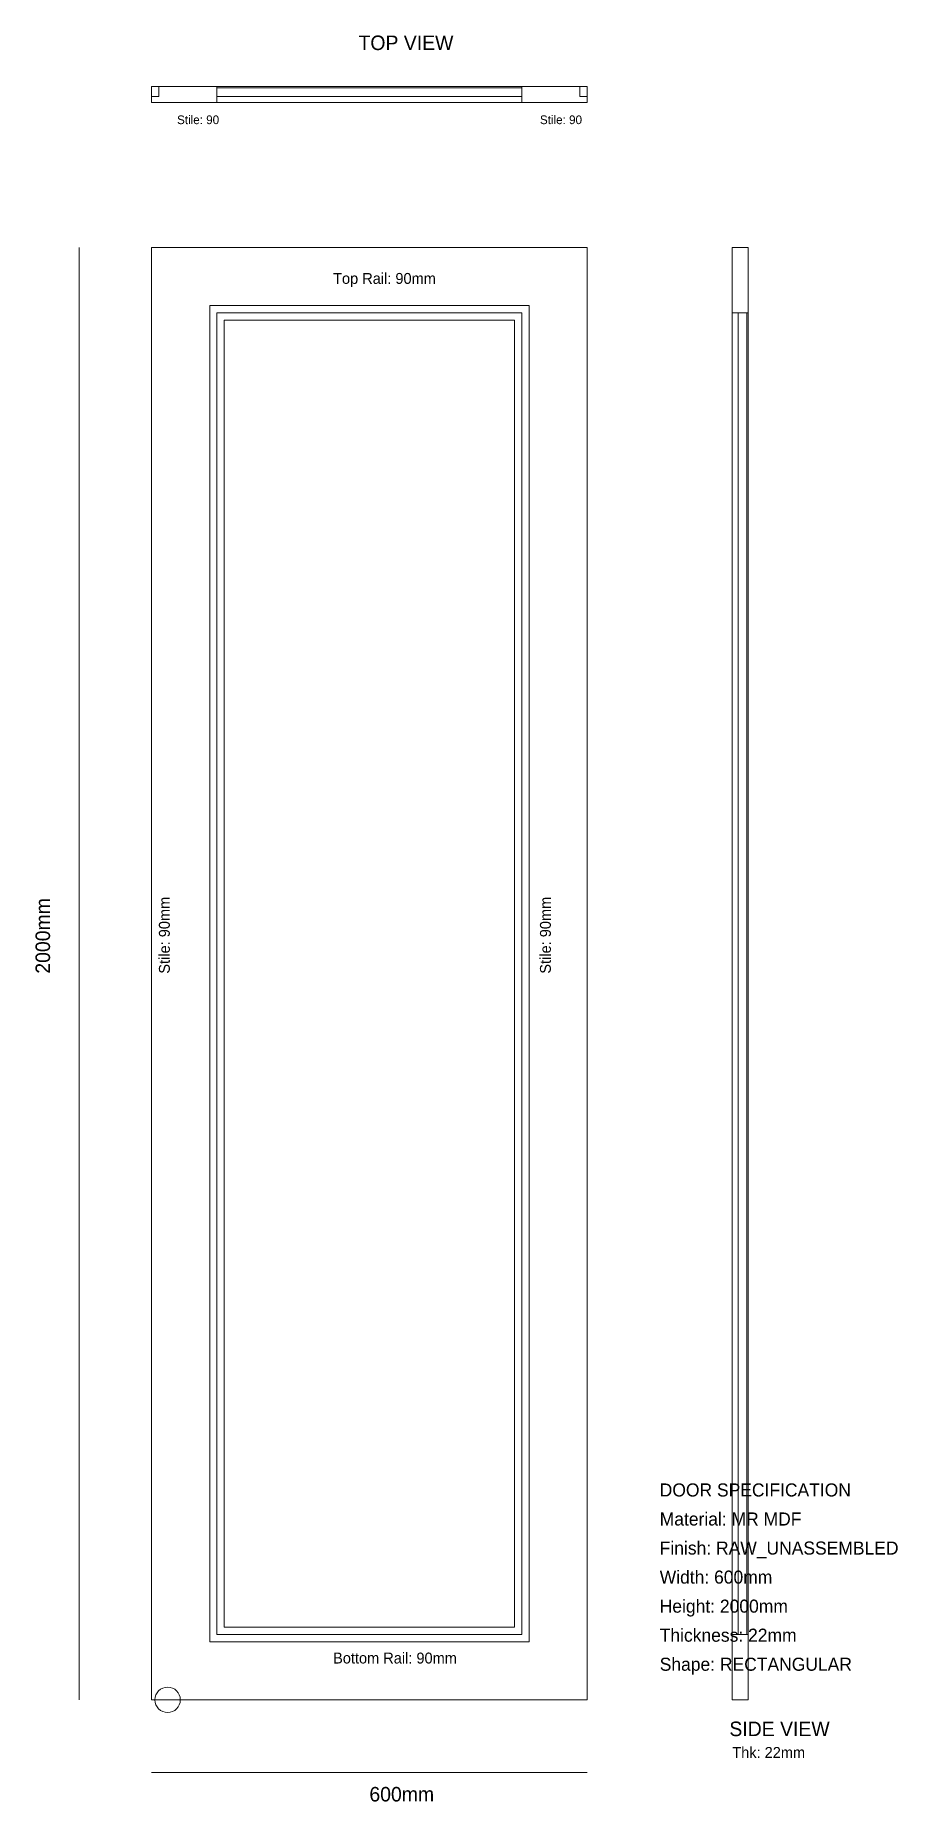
# Model space of a CAD drawing. Extents: x -160 to 1028, y -140 to 2292.
import ezdxf

# ---------------------------------------------------------------- set-up
doc = ezdxf.new("R2010")
doc.units = 0
for name, color, linetype, lineweight in [('BORDERS', 4, 'Continuous', 0), ('DIMENSIONS', 7, 'Continuous', 0), ('FRAME', 7, 'Continuous', 0), ('PANEL_GEOMETRY', 2, 'Continuous', 0), ('PANELS', 2, 'Continuous', 0), ('T3_INNER_BREAK', 6, 'Continuous', 0), ('T3_REBATE_FINISH', 6, 'Continuous', 0), ('T4_PROFILE_8MM_FINAL', 5, 'Continuous', 0), ('T4_PROFILE_8MM_OS', 5, 'Continuous', 0), ('T6_INNER_ONION', 1, 'Continuous', 0), ('T6_REBATE_12MM', 1, 'Continuous', 0), ('T8_DRILL_35MM', 3, 'Continuous', 0)]:
    doc.layers.add(name, color=color, linetype=linetype, lineweight=lineweight)

msp = doc.modelspace()

# ---------------------------------------------------------------- linework, layer by layer
at = {"layer": 'BORDERS'}
for p, q in [((10, 2222), (10, 2208)), ((90, 2200), (90, 2222)), ((510, 2200), (510, 2222)), ((590, 2222), (590, 2208)), ((0, 2208), (10, 2208)), ((600, 2208), (590, 2208)), ((800, 1910), (822, 1910)), ((800, 90), (822, 90))]:
    msp.add_line(p, q, dxfattribs=at)
at = {"layer": 'DIMENSIONS'}
for p, q in [((-100, 0), (-100, 2000)), ((0, -100), (600, -100))]:
    msp.add_line(p, q, dxfattribs=at)
at = {"layer": 'FRAME'}
for points in [[(0, 2200), (600, 2200), (600, 2222), (0, 2222)], [(800, 0), (822, 0), (822, 2000), (800, 2000)]]:
    msp.add_lwpolyline(points, close=True, dxfattribs=at)
at = {"layer": 'PANEL_GEOMETRY'}
msp.add_lwpolyline([(100, 100), (500, 100), (500, 1900), (100, 1900)], close=True, dxfattribs=at)
at = {"layer": 'PANELS'}
for points in [[(90, 2208), (510, 2208), (510, 2220), (90, 2220)], [(808, 90), (820, 90), (820, 1910), (808, 1910)]]:
    msp.add_lwpolyline(points, close=True, dxfattribs=at)
at = {"layer": 'T3_INNER_BREAK'}
msp.add_lwpolyline([(90, 90), (510, 90), (510, 1910), (90, 1910)], close=True, dxfattribs=at)
at = {"layer": 'T3_REBATE_FINISH'}
msp.add_lwpolyline([(80, 80), (520, 80), (520, 1920), (80, 1920)], close=True, dxfattribs=at)
at = {"layer": 'T4_PROFILE_8MM_FINAL'}
msp.add_lwpolyline([(0, 0), (600, 0), (600, 2000), (0, 2000)], close=True, dxfattribs=at)
at = {"layer": 'T4_PROFILE_8MM_OS'}
msp.add_lwpolyline([(0, 0), (600, 0), (600, 2000), (0, 2000)], close=True, dxfattribs=at)
at = {"layer": 'T6_INNER_ONION'}
msp.add_lwpolyline([(90, 90), (510, 90), (510, 1910), (90, 1910)], close=True, dxfattribs=at)
at = {"layer": 'T6_REBATE_12MM'}
msp.add_lwpolyline([(80, 80), (520, 80), (520, 1920), (80, 1920)], close=True, dxfattribs=at)
at = {"layer": 'T8_DRILL_35MM'}
msp.add_circle((22, 0), 17.5, dxfattribs=at)

# ---------------------------------------------------------------- texts
at = {"layer": 'DIMENSIONS'}
for s, height, p in [('TOP VIEW', 20, (285, 2272)), ('Stile: 90', 12, (35, 2170)), ('Stile: 90', 12, (535, 2170)), ('Top Rail: 90mm', 15, (250, 1950)), ('DOOR SPECIFICATION', 18, (700, 280)), ('Material: MR MDF', 18, (700, 240)), ('Finish: RAW_UNASSEMBLED', 18, (700, 200)), ('Width: 600mm', 18, (700, 160)), ('Height: 2000mm', 18, (700, 120)), ('Thickness: 22mm', 18, (700, 80)), ('Bottom Rail: 90mm', 15, (250, 50)), ('Shape: RECTANGULAR', 18, (700, 40)), ('SIDE VIEW', 20, (796, -50)), ('Thk: 22mm', 15, (800, -80)), ('600mm', 20, (300, -140))]:
    msp.add_text(s, height=height, dxfattribs=at).set_placement(p)
for s, height, p in [('2000mm', 20, (-140, 1000)), ('Stile: 90mm', 15, (25, 1000)), ('Stile: 90mm', 15, (550, 1000))]:
    msp.add_text(s, height=height, rotation=90, dxfattribs=at).set_placement(p)

doc.saveas('drawing.dxf')
